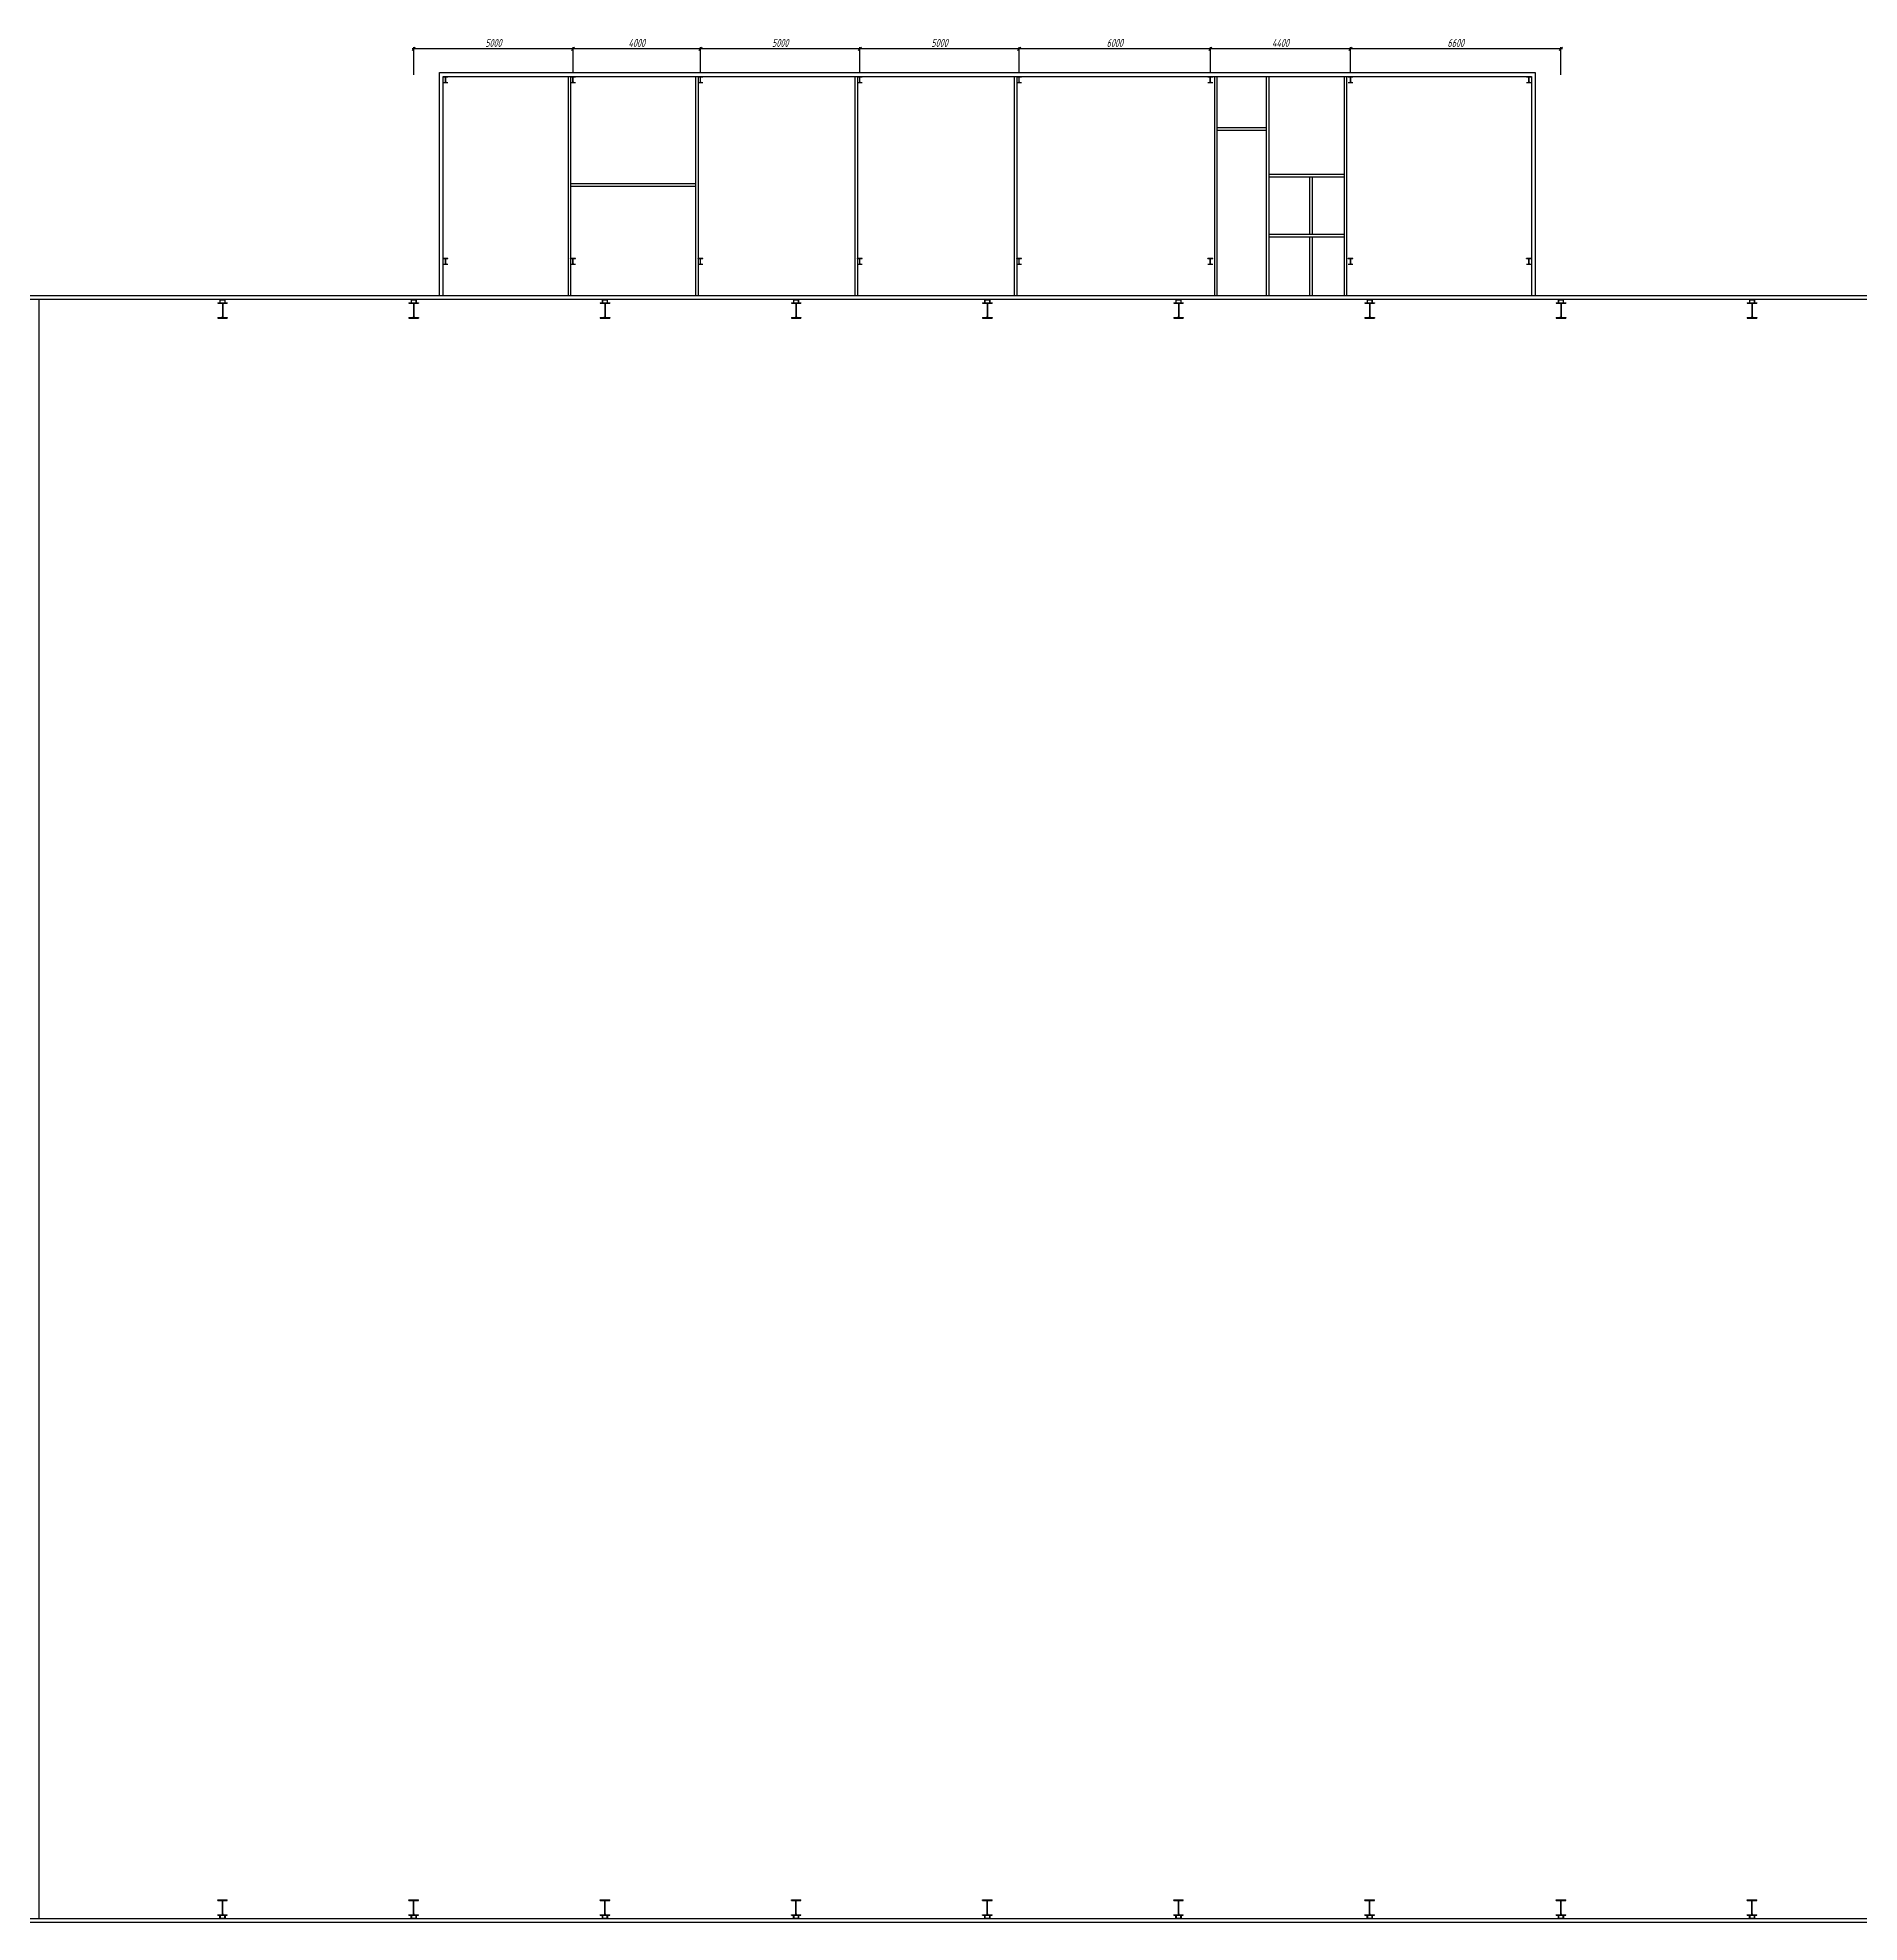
# Model space of a CAD drawing. Header units: millimetres. Extents: x -138350 to 909539, y -253833 to 111767.
# Drawn here: x -72265 to -15101, y -76025 to -16888 of the extents above; entities that cross this region are included whole.
import ezdxf

# ---------------------------------------------------------------- set-up
doc = ezdxf.new("R2010")
doc.units = ezdxf.units.MM
doc.linetypes.add('GOST2.303 5', pattern=[24, 20, -1.5, 1, -1.5])
doc.layers.add('03_Осевые', color=4, linetype='GOST2.303 5')
doc.layers.add('07_Непечатаемые', color=2, linetype='Continuous', plot=False)
for name, color, linetype, lineweight in [('_МКонстр', 7, 'Continuous', 30), ('_Размеры', 120, 'Continuous', 13), ('_Сендвичи', 230, 'Continuous', 30), ('выноска', 7, 'Continuous', 13)]:
    doc.layers.add(name, color=color, linetype=linetype, lineweight=lineweight)
doc.styles.add('СПДС_размеры', font='spdswin.shx', dxfattribs={"width": 0.8, "oblique": 15})
doc.dimstyles.new('СПДС', dxfattribs={"dimtxt": 2.5, "dimasz": 1, "dimexe": 0.5, "dimexo": 1.5, "dimtad": 1, "dimdec": 0, "dimtxsty": 'СПДС_размеры', "dimblk": 'OBLIQUE', "dimcen": 2.5, "dimdle": 0.5, "dimadec": 8, "dimazin": 0, "dimtfac": 1, "dimtdec": 0, "dimtix": 1, "dimtmove": 0, "dimatfit": 3, "dimfxl": 1, "dimarcsym": 0})

# ---------------------------------------------------------------- blocks, each defined once
blk = doc.blocks.new('*U192')
for p, q in [((-150, 482), (150, 482)), ((-150, 467), (-150, 482)), ((-150, 467), (-31.5, 467)), ((-150, 15), (-31.5, 15)), ((-150, 0), (-150, 15)), ((-150, 0), (150, 0)), ((-5.5, 41), (-5.5, 441)), ((5.5, 41), (5.5, 441)), ((31.5, 467), (150, 467)), ((31.5, 15), (150, 15)), ((150, 467), (150, 482)), ((150, 0), (150, 15))]:
    blk.add_line(p, q)
for centre, start, end in [((-31.5, 441), 0, 90), ((-31.5, 41), 270, 360), ((31.5, 441), 90, 180), ((31.5, 41), 180, 270)]:
    blk.add_arc(centre, 26, start, end)
at = {"layer": '03_Осевые'}
for p, q in [((-5.5, 241), (5.5, 241)), ((0, 0), (0, 482))]:
    blk.add_line(p, q, dxfattribs=at)
at = {"layer": '07_Непечатаемые'}
for p, q in [((-75, 0), (-75, 15)), ((-2.75, 392), (2.75, 392)), ((-2.75, 90), (2.75, 90)), ((75, 0), (75, 15))]:
    blk.add_line(p, q, dxfattribs=at)
blk = doc.blocks.new('*U266')
for p, q in [((-75, 194), (75, 194)), ((-75, 185), (-75, 194)), ((-75, 185), (-16, 185)), ((-75, 9), (-16, 9)), ((-75, 0), (-75, 9)), ((-75, 0), (75, 0)), ((-3, 22), (-3, 172)), ((3, 22), (3, 172)), ((16, 185), (75, 185)), ((16, 9), (75, 9)), ((75, 185), (75, 194)), ((75, 0), (75, 9))]:
    blk.add_line(p, q)
for centre, start, end in [((-16, 172), 0, 90), ((-16, 22), 270, 360), ((16, 172), 90, 180), ((16, 22), 180, 270)]:
    blk.add_arc(centre, 13, start, end)
at = {"layer": '03_Осевые'}
for p, q in [((-3, 97), (3, 97)), ((0, 0), (0, 194))]:
    blk.add_line(p, q, dxfattribs=at)
at = {"layer": '07_Непечатаемые'}
for p, q in [((-40, 0), (-40, 9)), ((-2.75, 144), (2.75, 144)), ((-2.75, 50), (2.75, 50)), ((40, 0), (40, 9))]:
    blk.add_line(p, q, dxfattribs=at)
blk = doc.blocks.new('_Oblique')
at = {"layer": 'выноска', "color": 0, "lineweight": -2}
blk.add_line((-0.5, -0.5), (0.5, 0.5), dxfattribs=at)
blk = doc.blocks.new('*D269')
at = {"layer": '_Размеры', "color": 0, "lineweight": -2, "ltscale": 100, "transparency": 16777216}
for p, q in [((-24415, -17240), (-31115, -17240)), ((-31065, -17955), (-31065, -17190)), ((-24465, -18055), (-24465, -17190))]:
    blk.add_line(p, q, dxfattribs=at)
at = {"layer": 'Defpoints', "color": 0, "ltscale": 100, "transparency": 16777216}
for p in [(-31065, -17240), (-31065, -18105), (-24465, -18205)]:
    blk.add_point(p, dxfattribs=at)
at = {"layer": '_Размеры', "color": 0, "lineweight": -2, "ltscale": 100, "transparency": 16777216, "xscale": 100, "yscale": 100, "zscale": 100, "rotation": 180}
blk.add_blockref('_Oblique', (-31065, -17240), dxfattribs=at)
at = {"layer": '_Размеры', "color": 0, "lineweight": -2, "ltscale": 100, "transparency": 16777216, "xscale": 100, "yscale": 100, "zscale": 100}
blk.add_blockref('_Oblique', (-24465, -17240), dxfattribs=at)
at = {"layer": '_Размеры', "color": 0, "ltscale": 100, "transparency": 16777216, "insert": (-27765, -17052.5), "char_height": 250, "attachment_point": 5, "style": 'СПДС_размеры'}
blk.add_mtext('6600', dxfattribs=at)
blk = doc.blocks.new('*D270')
at = {"layer": '_Размеры', "color": 0, "lineweight": -2, "ltscale": 100, "transparency": 16777216}
for p, q in [((-31015, -17240), (-35515, -17240)), ((-35465, -17955), (-35465, -17190)), ((-31065, -17955), (-31065, -17190))]:
    blk.add_line(p, q, dxfattribs=at)
at = {"layer": 'Defpoints', "color": 0, "ltscale": 100, "transparency": 16777216}
for p in [(-35465, -17240), (-35465, -18105), (-31065, -18105)]:
    blk.add_point(p, dxfattribs=at)
at = {"layer": '_Размеры', "color": 0, "lineweight": -2, "ltscale": 100, "transparency": 16777216, "xscale": 100, "yscale": 100, "zscale": 100, "rotation": 180}
blk.add_blockref('_Oblique', (-35465, -17240), dxfattribs=at)
at = {"layer": '_Размеры', "color": 0, "lineweight": -2, "ltscale": 100, "transparency": 16777216, "xscale": 100, "yscale": 100, "zscale": 100}
blk.add_blockref('_Oblique', (-31065, -17240), dxfattribs=at)
at = {"layer": '_Размеры', "color": 0, "ltscale": 100, "transparency": 16777216, "insert": (-33265, -17052.5), "char_height": 250, "attachment_point": 5, "style": 'СПДС_размеры'}
blk.add_mtext('4400', dxfattribs=at)
blk = doc.blocks.new('*D271')
at = {"layer": '_Размеры', "color": 0, "lineweight": -2, "ltscale": 100, "transparency": 16777216}
for p, q in [((-35415, -17240), (-41515, -17240)), ((-41465, -17955), (-41465, -17190)), ((-35465, -17955), (-35465, -17190))]:
    blk.add_line(p, q, dxfattribs=at)
at = {"layer": 'Defpoints', "color": 0, "ltscale": 100, "transparency": 16777216}
for p in [(-41465, -17240), (-41465, -18105), (-35465, -18105)]:
    blk.add_point(p, dxfattribs=at)
at = {"layer": '_Размеры', "color": 0, "lineweight": -2, "ltscale": 100, "transparency": 16777216, "xscale": 100, "yscale": 100, "zscale": 100, "rotation": 180}
blk.add_blockref('_Oblique', (-41465, -17240), dxfattribs=at)
at = {"layer": '_Размеры', "color": 0, "lineweight": -2, "ltscale": 100, "transparency": 16777216, "xscale": 100, "yscale": 100, "zscale": 100}
blk.add_blockref('_Oblique', (-35465, -17240), dxfattribs=at)
at = {"layer": '_Размеры', "color": 0, "ltscale": 100, "transparency": 16777216, "insert": (-38465, -17052.5), "char_height": 250, "attachment_point": 5, "style": 'СПДС_размеры'}
blk.add_mtext('6000', dxfattribs=at)
blk = doc.blocks.new('*D272')
at = {"layer": '_Размеры', "color": 0, "lineweight": -2, "ltscale": 100, "transparency": 16777216}
for p, q in [((-41415, -17240), (-46515, -17240)), ((-46465, -17955), (-46465, -17190)), ((-41465, -17955), (-41465, -17190))]:
    blk.add_line(p, q, dxfattribs=at)
at = {"layer": 'Defpoints', "color": 0, "ltscale": 100, "transparency": 16777216}
for p in [(-46465, -17240), (-46465, -18105), (-41465, -18105)]:
    blk.add_point(p, dxfattribs=at)
at = {"layer": '_Размеры', "color": 0, "lineweight": -2, "ltscale": 100, "transparency": 16777216, "xscale": 100, "yscale": 100, "zscale": 100, "rotation": 180}
blk.add_blockref('_Oblique', (-46465, -17240), dxfattribs=at)
at = {"layer": '_Размеры', "color": 0, "lineweight": -2, "ltscale": 100, "transparency": 16777216, "xscale": 100, "yscale": 100, "zscale": 100}
blk.add_blockref('_Oblique', (-41465, -17240), dxfattribs=at)
at = {"layer": '_Размеры', "color": 0, "ltscale": 100, "transparency": 16777216, "insert": (-43965, -17052.5), "char_height": 250, "attachment_point": 5, "style": 'СПДС_размеры'}
blk.add_mtext('5000', dxfattribs=at)
blk = doc.blocks.new('*D273')
at = {"layer": '_Размеры', "color": 0, "lineweight": -2, "ltscale": 100, "transparency": 16777216}
for p, q in [((-46415, -17240), (-51515, -17240)), ((-51465, -17955), (-51465, -17190)), ((-46465, -17955), (-46465, -17190))]:
    blk.add_line(p, q, dxfattribs=at)
at = {"layer": 'Defpoints', "color": 0, "ltscale": 100, "transparency": 16777216}
for p in [(-51465, -17240), (-51465, -18105), (-46465, -18105)]:
    blk.add_point(p, dxfattribs=at)
at = {"layer": '_Размеры', "color": 0, "lineweight": -2, "ltscale": 100, "transparency": 16777216, "xscale": 100, "yscale": 100, "zscale": 100, "rotation": 180}
blk.add_blockref('_Oblique', (-51465, -17240), dxfattribs=at)
at = {"layer": '_Размеры', "color": 0, "lineweight": -2, "ltscale": 100, "transparency": 16777216, "xscale": 100, "yscale": 100, "zscale": 100}
blk.add_blockref('_Oblique', (-46465, -17240), dxfattribs=at)
at = {"layer": '_Размеры', "color": 0, "ltscale": 100, "transparency": 16777216, "insert": (-48965, -17052.5), "char_height": 250, "attachment_point": 5, "style": 'СПДС_размеры'}
blk.add_mtext('5000', dxfattribs=at)
blk = doc.blocks.new('*D274')
at = {"layer": '_Размеры', "color": 0, "lineweight": -2, "ltscale": 100, "transparency": 16777216}
for p, q in [((-51415, -17240), (-55515, -17240)), ((-55465, -17955), (-55465, -17190)), ((-51465, -17955), (-51465, -17190))]:
    blk.add_line(p, q, dxfattribs=at)
at = {"layer": 'Defpoints', "color": 0, "ltscale": 100, "transparency": 16777216}
for p in [(-55465, -17240), (-55465, -18105), (-51465, -18105)]:
    blk.add_point(p, dxfattribs=at)
at = {"layer": '_Размеры', "color": 0, "lineweight": -2, "ltscale": 100, "transparency": 16777216, "xscale": 100, "yscale": 100, "zscale": 100, "rotation": 180}
blk.add_blockref('_Oblique', (-55465, -17240), dxfattribs=at)
at = {"layer": '_Размеры', "color": 0, "lineweight": -2, "ltscale": 100, "transparency": 16777216, "xscale": 100, "yscale": 100, "zscale": 100}
blk.add_blockref('_Oblique', (-51465, -17240), dxfattribs=at)
at = {"layer": '_Размеры', "color": 0, "ltscale": 100, "transparency": 16777216, "insert": (-53465, -17052.5), "char_height": 250, "attachment_point": 5, "style": 'СПДС_размеры'}
blk.add_mtext('4000', dxfattribs=at)
blk = doc.blocks.new('*D275')
at = {"layer": '_Размеры', "color": 0, "lineweight": -2, "ltscale": 100, "transparency": 16777216}
for p, q in [((-55415, -17240), (-60515, -17240)), ((-60465, -18055), (-60465, -17190)), ((-55465, -17955), (-55465, -17190))]:
    blk.add_line(p, q, dxfattribs=at)
at = {"layer": 'Defpoints', "color": 0, "ltscale": 100, "transparency": 16777216}
for p in [(-60465, -17240), (-60465, -18205), (-55465, -18105)]:
    blk.add_point(p, dxfattribs=at)
at = {"layer": '_Размеры', "color": 0, "lineweight": -2, "ltscale": 100, "transparency": 16777216, "xscale": 100, "yscale": 100, "zscale": 100, "rotation": 180}
blk.add_blockref('_Oblique', (-60465, -17240), dxfattribs=at)
at = {"layer": '_Размеры', "color": 0, "lineweight": -2, "ltscale": 100, "transparency": 16777216, "xscale": 100, "yscale": 100, "zscale": 100}
blk.add_blockref('_Oblique', (-55465, -17240), dxfattribs=at)
at = {"layer": '_Размеры', "color": 0, "ltscale": 100, "transparency": 16777216, "insert": (-57965, -17052.5), "char_height": 250, "attachment_point": 5, "style": 'СПДС_размеры'}
blk.add_mtext('5000', dxfattribs=at)

msp = doc.modelspace()

# ---------------------------------------------------------------- linework, layer by layer
at = {"layer": '_МКонстр', "ltscale": 100}
for points in [[(-66385, -25205), (-66385, -25105), (-66545, -25105), (-66545, -25205), (-66539, -25205), (-66539, -25111), (-66391, -25111), (-66391, -25205)], [(-60385, -25205), (-60385, -25105), (-60545, -25105), (-60545, -25205), (-60539, -25205), (-60539, -25111), (-60391, -25111), (-60391, -25205)], [(-54385, -25205), (-54385, -25105), (-54545, -25105), (-54545, -25205), (-54539, -25205), (-54539, -25111), (-54391, -25111), (-54391, -25205)], [(-48385, -25205), (-48385, -25105), (-48545, -25105), (-48545, -25205), (-48539, -25205), (-48539, -25111), (-48391, -25111), (-48391, -25205)], [(-42385, -25205), (-42385, -25105), (-42545, -25105), (-42545, -25205), (-42539, -25205), (-42539, -25111), (-42391, -25111), (-42391, -25205)], [(-36385, -25205), (-36385, -25105), (-36545, -25105), (-36545, -25205), (-36539, -25205), (-36539, -25111), (-36391, -25111), (-36391, -25205)], [(-30385, -25205), (-30385, -25105), (-30545, -25105), (-30545, -25205), (-30539, -25205), (-30539, -25111), (-30391, -25111), (-30391, -25205)], [(-24385, -25205), (-24385, -25105), (-24545, -25105), (-24545, -25205), (-24539, -25205), (-24539, -25111), (-24391, -25111), (-24391, -25205)], [(-18385, -25205), (-18385, -25105), (-18545, -25105), (-18545, -25205), (-18539, -25205), (-18539, -25111), (-18391, -25111), (-18391, -25205)], [(-66385, -75805), (-66385, -75905), (-66545, -75905), (-66545, -75805), (-66539, -75805), (-66539, -75899), (-66391, -75899), (-66391, -75805)], [(-60385, -75805), (-60385, -75905), (-60545, -75905), (-60545, -75805), (-60539, -75805), (-60539, -75899), (-60391, -75899), (-60391, -75805)], [(-54385, -75805), (-54385, -75905), (-54545, -75905), (-54545, -75805), (-54539, -75805), (-54539, -75899), (-54391, -75899), (-54391, -75805)], [(-48385, -75805), (-48385, -75905), (-48545, -75905), (-48545, -75805), (-48539, -75805), (-48539, -75899), (-48391, -75899), (-48391, -75805)], [(-42385, -75805), (-42385, -75905), (-42545, -75905), (-42545, -75805), (-42539, -75805), (-42539, -75899), (-42391, -75899), (-42391, -75805)], [(-36385, -75805), (-36385, -75905), (-36545, -75905), (-36545, -75805), (-36539, -75805), (-36539, -75899), (-36391, -75899), (-36391, -75805)], [(-30385, -75805), (-30385, -75905), (-30545, -75905), (-30545, -75805), (-30539, -75805), (-30539, -75899), (-30391, -75899), (-30391, -75805)], [(-24385, -75805), (-24385, -75905), (-24545, -75905), (-24545, -75805), (-24539, -75805), (-24539, -75899), (-24391, -75899), (-24391, -75805)], [(-18385, -75805), (-18385, -75905), (-18545, -75905), (-18545, -75805), (-18539, -75805), (-18539, -75899), (-18391, -75899), (-18391, -75805)]]:
    msp.add_lwpolyline(points, close=True, dxfattribs=at)
at = {"layer": '_Сендвичи', "color": 3, "ltscale": 100}
for p, q in [((-55620, -18105), (-55620, -24985)), ((-55540, -18105), (-55540, -24985)), ((-51620, -18105), (-51620, -24985)), ((-51540, -18105), (-51540, -24985)), ((-46620, -18105), (-46620, -24985)), ((-46540, -18105), (-46540, -24985)), ((-41620, -18105), (-41620, -24985)), ((-41540, -18105), (-41540, -24985)), ((-35340, -18105), (-35340, -24985)), ((-35260, -18105), (-35260, -24985)), ((-33710, -18105), (-33710, -24985)), ((-33630, -18105), (-33630, -24985)), ((-31270, -18105), (-31270, -24985)), ((-31190, -18105), (-31190, -24985)), ((-35260, -19705), (-33710, -19705)), ((-35260, -19785), (-33710, -19785)), ((-33630, -21175), (-31270, -21175)), ((-33630, -21255), (-31270, -21255)), ((-32350, -21255), (-32350, -23055)), ((-32270, -21255), (-32270, -23055)), ((-55540, -21465), (-51620, -21465)), ((-55540, -21545), (-51620, -21545)), ((-33630, -23055), (-31270, -23055)), ((-33630, -23135), (-31270, -23135)), ((-32350, -23135), (-32350, -24985)), ((-32270, -23135), (-32270, -24985))]:
    msp.add_line(p, q, dxfattribs=at)
at = {"layer": '_Сендвичи', "color": 2, "ltscale": 100}
msp.add_line((-72215, -75905), (-72215, -25105), dxfattribs=at)
at = {"layer": '_Сендвичи', "color": 4, "ltscale": 100}
for points in [[(-59660, -24985), (-59660, -17985), (-25270, -17985), (-25270, -24985)], [(-59540, -24985), (-59540, -18105), (-25390, -18105), (-25390, -24985)]]:
    msp.add_lwpolyline(points, dxfattribs=at)
at = {"layer": '_Сендвичи', "ltscale": 100}
for points in [[(83855, -24985), (-108785, -24985), (-108785, -76025), (83855, -76025)], [(83735, -25105), (-108665, -25105), (-108665, -75905), (83735, -75905)]]:
    msp.add_lwpolyline(points, close=True, dxfattribs=at)

# ---------------------------------------------------------------- block references
for p in [(-59465, -18299), (-55465, -18299), (-51465, -18299), (-46465, -18299), (-41465, -18299), (-35465, -18299), (-31065, -18299), (-25465, -18299), (-59465, -23999), (-55465, -23999), (-51465, -23999), (-46465, -23999), (-41465, -23999), (-35465, -23999), (-31065, -23999), (-25465, -23999)]:
    msp.add_blockref('*U266', p)
at = {"layer": '_МКонстр', "xscale": -1, "rotation": 180}
for p in [(-66465, -25205), (-60465, -25205), (-54465, -25205), (-48465, -25205), (-42465, -25205), (-36465, -25205), (-30465, -25205), (-24465, -25205), (-18465, -25205)]:
    msp.add_blockref('*U192', p, dxfattribs=at)
at = {"layer": '_МКонстр'}
for p in [(-66465, -75805), (-60465, -75805), (-54465, -75805), (-48465, -75805), (-42465, -75805), (-36465, -75805), (-30465, -75805), (-24465, -75805), (-18465, -75805)]:
    msp.add_blockref('*U192', p, dxfattribs=at)

# ---------------------------------------------------------------- dimensions: what is measured, and where the dimension line sits
at = {"layer": '_Размеры', "ltscale": 100}
for base, p1, p2, picture, middle in [((-60465, -17240), (-55465, -18105), (-60465, -18205), '*D275', (-57965, -17052.5)), ((-55465, -17240), (-51465, -18105), (-55465, -18105), '*D274', (-53465, -17052.5)), ((-51465, -17240), (-46465, -18105), (-51465, -18105), '*D273', (-48965, -17052.5)), ((-46465, -17240), (-41465, -18105), (-46465, -18105), '*D272', (-43965, -17052.5)), ((-41465, -17240), (-35465, -18105), (-41465, -18105), '*D271', (-38465, -17052.5)), ((-35465, -17240), (-31065, -18105), (-35465, -18105), '*D270', (-33265, -17052.5)), ((-31065, -17240), (-24465, -18205), (-31065, -18105), '*D269', (-27765, -17052.5))]:
    dim = msp.add_linear_dim(base=base, p1=p1, p2=p2, dimstyle='СПДС', override={"dimscale": 100, "dimtix": 0, "dimtmove": 1}, dxfattribs=at)
    dim.commit()
    dim.dimension.update_dxf_attribs({"geometry": picture, "text_midpoint": middle})

doc.saveas('drawing.dxf')
